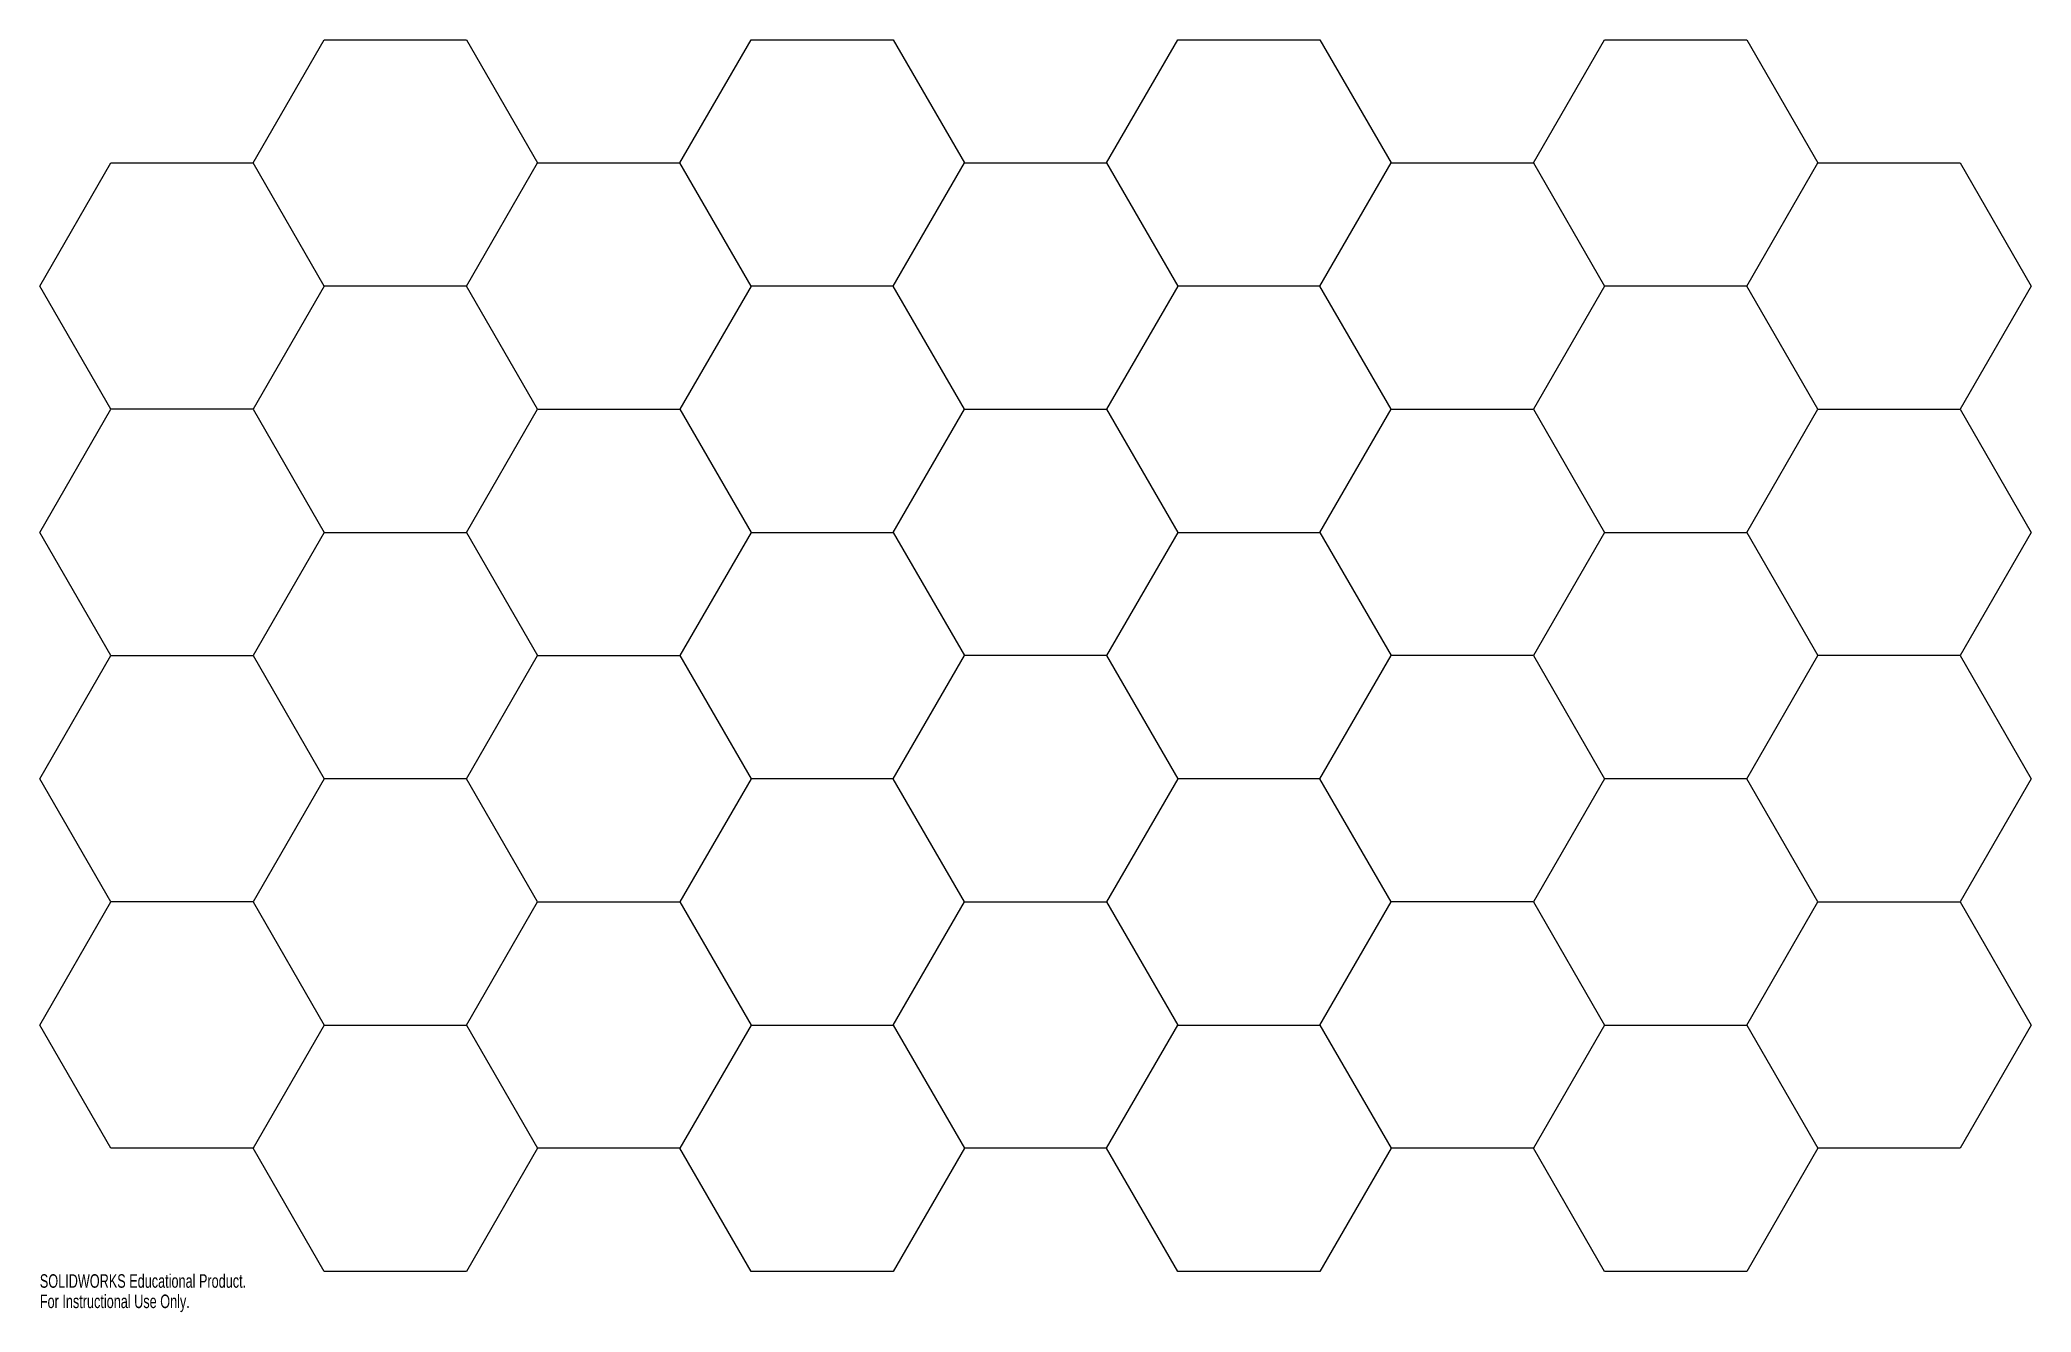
# Model space of a CAD drawing. Header units: inches. Extents: x -5 to 23, y -12.7 to 5.2.
import ezdxf

# ---------------------------------------------------------------- set-up
doc = ezdxf.new("R2010")
doc.units = ezdxf.units.IN
doc.header["$MEASUREMENT"] = 0
doc.styles.add('SLDTEXTSTYLE0', font='TXT', dxfattribs={"width": 0.7})

msp = doc.modelspace()

# ---------------------------------------------------------------- linework, layer by layer
at = {"color": 7, "linetype": 'Continuous', "lineweight": 25}
for p, q in [((-2, 3.464), (-1, 5.196)), ((-1, 5.196), (1, 5.196)), ((1, 5.196), (2, 3.464)), ((4, 3.464), (5, 5.196)), ((5, 5.196), (7, 5.196)), ((7, 5.196), (8, 3.464)), ((10, 3.464), (11, 5.196)), ((11, 5.196), (13, 5.196)), ((13, 5.196), (14, 3.464)), ((16, 3.464), (17, 5.196)), ((17, 5.196), (19, 5.196)), ((19, 5.196), (20, 3.464)), ((-5, 1.732), (-4, 3.464)), ((-4, 3.464), (-2, 3.464)), ((-1, 1.732), (-2, 3.464)), ((1, 1.732), (2, 3.464)), ((2, 3.464), (4, 3.464)), ((5, 1.732), (4, 3.464)), ((7, 1.732), (8, 3.464)), ((8, 3.464), (10, 3.464)), ((10, 3.464), (11, 1.732)), ((13, 1.732), (14, 3.464)), ((14, 3.464), (16, 3.464)), ((16, 3.464), (17, 1.732)), ((19, 1.732), (20, 3.464)), ((20, 3.464), (22, 3.464)), ((22, 3.464), (23, 1.732)), ((-4, 0), (-5, 1.732)), ((-1, 1.732), (-2, 0)), ((1, 1.732), (-1, 1.732)), ((2, 0), (1, 1.732)), ((5, 1.732), (4, 0)), ((7, 1.732), (5, 1.732)), ((8, 0), (7, 1.732)), ((11, 1.732), (10, 0)), ((13, 1.732), (11, 1.732)), ((14, 0), (13, 1.732)), ((17, 1.732), (16, 0)), ((19, 1.732), (17, 1.732)), ((20, 0), (19, 1.732)), ((23, 1.732), (22, 0)), ((-5, -1.732), (-4, 0)), ((-2, 0), (-4, 0)), ((-2, 0), (-1, -1.732)), ((1, -1.732), (2, 0)), ((2, 0), (4, 0)), ((4, 0), (5, -1.732)), ((7, -1.732), (8, 0)), ((8, 0), (10, 0)), ((10, 0), (11, -1.732)), ((13, -1.732), (14, 0)), ((14, 0), (16, 0)), ((16, 0), (17, -1.732)), ((19, -1.732), (20, 0)), ((20, 0), (22, 0)), ((22, 0), (23, -1.732)), ((-4, -3.464), (-5, -1.732)), ((-1, -1.732), (-2, -3.464)), ((-1, -1.732), (1, -1.732)), ((1, -1.732), (2, -3.464)), ((5, -1.732), (4, -3.464)), ((5, -1.732), (7, -1.732)), ((7, -1.732), (8, -3.464)), ((11, -1.732), (10, -3.464)), ((11, -1.732), (13, -1.732)), ((13, -1.732), (14, -3.464)), ((17, -1.732), (16, -3.464)), ((17, -1.732), (19, -1.732)), ((19, -1.732), (20, -3.464)), ((23, -1.732), (22, -3.464)), ((-5, -5.196), (-4, -3.464)), ((-4, -3.464), (-2, -3.464)), ((-2, -3.464), (-1, -5.196)), ((1, -5.196), (2, -3.464)), ((2, -3.464), (4, -3.464)), ((4, -3.464), (5, -5.196)), ((7, -5.196), (8, -3.464)), ((10, -3.464), (8, -3.464)), ((10, -3.464), (11, -5.196)), ((13, -5.196), (14, -3.464)), ((16, -3.464), (14, -3.464)), ((16, -3.464), (17, -5.196)), ((19, -5.196), (20, -3.464)), ((22, -3.464), (20, -3.464)), ((22, -3.464), (23, -5.196)), ((-4, -6.928), (-5, -5.196)), ((-1, -5.196), (-2, -6.928)), ((1, -5.196), (-1, -5.196)), ((2, -6.928), (1, -5.196)), ((5, -5.196), (4, -6.928)), ((7, -5.196), (5, -5.196)), ((8, -6.928), (7, -5.196)), ((11, -5.196), (10, -6.928)), ((13, -5.196), (11, -5.196)), ((14, -6.928), (13, -5.196)), ((17, -5.196), (16, -6.928)), ((19, -5.196), (17, -5.196)), ((20, -6.928), (19, -5.196)), ((23, -5.196), (22, -6.928)), ((-5, -8.66), (-4, -6.928)), ((-2, -6.928), (-4, -6.928)), ((-2, -6.928), (-1, -8.66)), ((1, -8.66), (2, -6.928)), ((2, -6.928), (4, -6.928)), ((4, -6.928), (5, -8.66)), ((7, -8.66), (8, -6.928)), ((8, -6.928), (10, -6.928)), ((10, -6.928), (11, -8.66)), ((13, -8.66), (14, -6.928)), ((16, -6.928), (14, -6.928)), ((16, -6.928), (17, -8.66)), ((19, -8.66), (20, -6.928)), ((20, -6.928), (22, -6.928)), ((22, -6.928), (23, -8.66)), ((-4, -10.392), (-5, -8.66)), ((-1, -8.66), (-2, -10.392)), ((-1, -8.66), (1, -8.66)), ((1, -8.66), (2, -10.392)), ((5, -8.66), (4, -10.392)), ((5, -8.66), (7, -8.66)), ((7, -8.66), (8, -10.392)), ((10, -10.392), (11, -8.66)), ((11, -8.66), (13, -8.66)), ((13, -8.66), (14, -10.392)), ((17, -8.66), (16, -10.392)), ((17, -8.66), (19, -8.66)), ((19, -8.66), (20, -10.392)), ((23, -8.66), (22, -10.392)), ((-2, -10.392), (-4, -10.392)), ((-1, -12.124), (-2, -10.392)), ((2, -10.392), (1, -12.124)), ((4, -10.392), (2, -10.392)), ((5, -12.124), (4, -10.392)), ((8, -10.392), (7, -12.124)), ((10, -10.392), (8, -10.392)), ((11, -12.124), (10, -10.392)), ((14, -10.392), (13, -12.124)), ((16, -10.392), (14, -10.392)), ((17, -12.124), (16, -10.392)), ((20, -10.392), (19, -12.124)), ((22, -10.392), (20, -10.392)), ((1, -12.124), (-1, -12.124)), ((7, -12.124), (5, -12.124)), ((13, -12.124), (11, -12.124)), ((19, -12.124), (17, -12.124))]:
    msp.add_line(p, q, dxfattribs=at)

# ---------------------------------------------------------------- texts
at = {"color": 7, "linetype": 'Continuous', "char_height": 0.1903, "attachment_point": 1, "style": 'SLDTEXTSTYLE0'}
for s, insert in [('SOLIDWORKS Educational Product.', (-5, -12.164)), ('For Instructional Use Only.', (-5, -12.45))]:
    msp.add_mtext(s, dxfattribs=dict(at, insert=insert))

doc.saveas('drawing.dxf')
